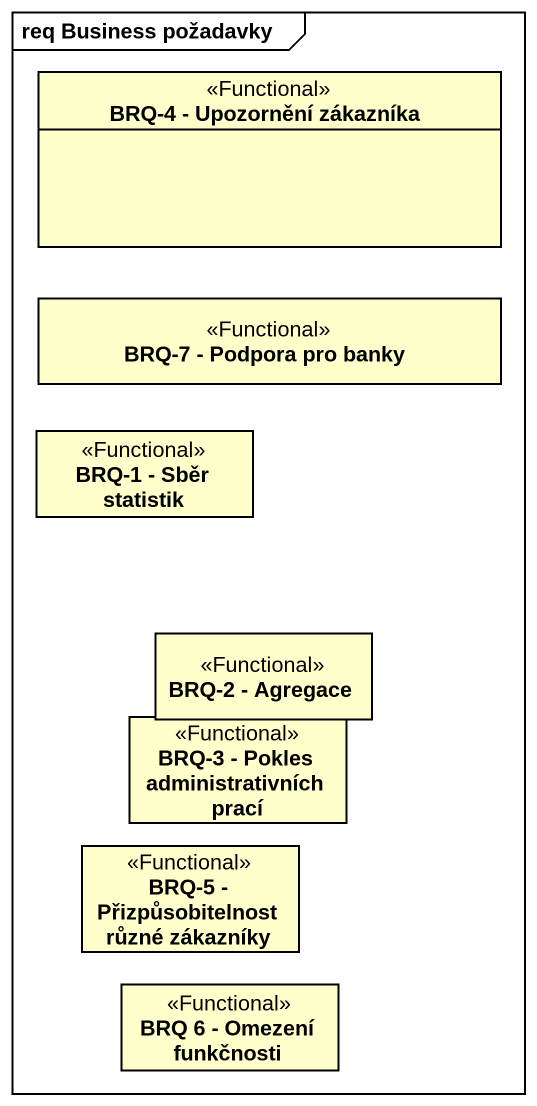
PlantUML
@startuml
mainframe req Business požadavky
hide circle
hide empty members
class "BRQ-4 - Upozornění zákazníka" as BRQ_4_Upozornění_zákazníka <<Functional>>
class "BRQ-7 - Podpora pro banky" as BRQ_7_Podpora_pro_banky <<Functional>>
class "BRQ-1 - Sběr statistik" as BRQ_1_Sběr_statistik <<Functional>>
class "BRQ-2 - Agregace" as BRQ_2_Agregace <<Functional>>
class "BRQ-3 - Pokles administrativních prací" as BRQ_3_Pokles <<Functional>>
class "BRQ-5 - Přizpůsobitelnost různé zákazníky" as BRQ_5_Přizpůsobitelnost <<Functional>>
class "BRQ 6 - Omezení funkčnosti" as BRQ_6_Omezení_funkčnosti <<Functional>>
@enduml
